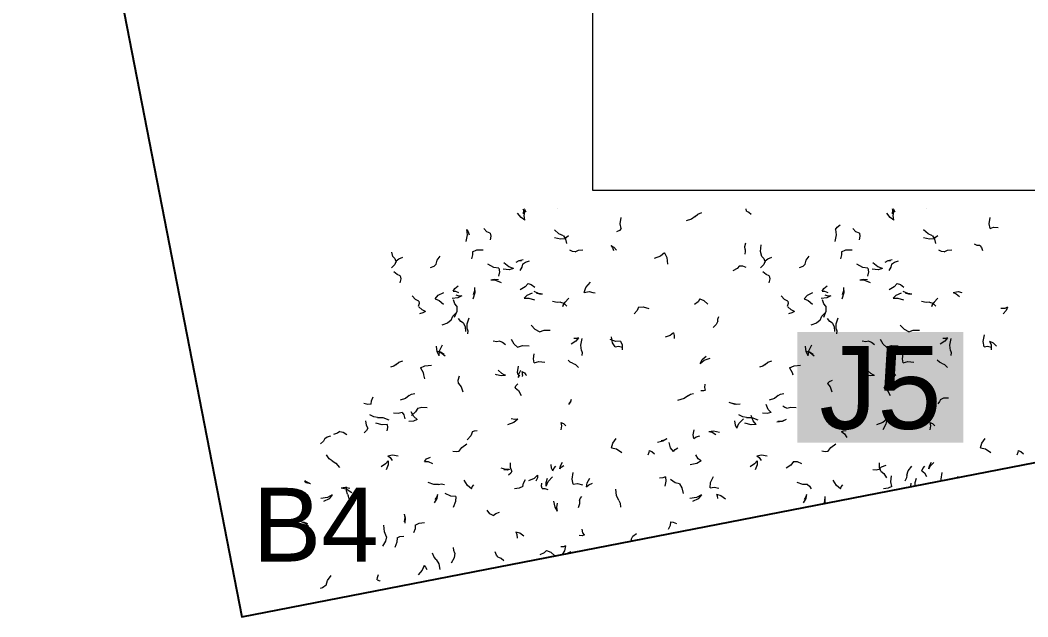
# Model space of a CAD drawing. Header units: metres. Extents: x 0 to 46.1, y -33.1 to 1.9.
# Drawn here: x 4.9 to 10.36, y -31.31 to -28.08 of the extents above; entities that cross this region are included whole.
import ezdxf
from ezdxf.enums import TextEntityAlignment as Align

# ---------------------------------------------------------------- set-up
doc = ezdxf.new("R2010")
doc.units = ezdxf.units.M
doc.header["$LTSCALE"] = 0.02
doc.layers.add('AB_EXT_COUVRE', color=8, linetype='Continuous', lineweight=9)
for name, color, linetype, lineweight, true_color in [('CONTEXT', 7, 'Continuous', 13, 0x787878), ('SITE', 7, 'Continuous', 25, 0x000000), ('TEXT', 7, 'Continuous', 13, 0x000000)]:
    doc.layers.add(name, color=color, linetype=linetype, lineweight=lineweight, true_color=true_color)
doc.layers.add('FILL_(255, 255, 255)', color=7, linetype='Continuous', true_color=0xffffff)
doc.styles.add('JV', font='arial.ttf')

msp = doc.modelspace()

# ---------------------------------------------------------------- hatches: boundary and pattern name
at = {"layer": 'FILL_(255, 255, 255)'}
msp.add_hatch(color=256, dxfattribs=at).paths.add_polyline_path([(10.009, -30.369), (10.009, -29.769), (9.109, -29.769), (9.109, -30.369), (10.009, -30.369)])

# ---------------------------------------------------------------- linework, layer by layer
at = {"layer": 'AB_EXT_COUVRE', "lineweight": 9, "true_color": 0x606060, "transparency": 33554585}
for points in [[(7.6216, -29.1), (7.624, -29.1082), (7.6227, -29.1278)], [(7.6273, -29.1), (7.6296, -29.102), (7.6374, -29.1167)], [(7.6323, -29.1609), (7.6275, -29.1364), (7.6326, -29.1053)], [(7.8107, -29.1), (7.8105, -29.1008)], [(8.8322, -29.1127), (8.8305, -29.101), (8.8307, -29.1)], [(9.6216, -29.1), (9.624, -29.1082), (9.6227, -29.1278)], [(9.6273, -29.1), (9.6296, -29.102), (9.6374, -29.1167)], [(9.6323, -29.1609), (9.6275, -29.1364), (9.6326, -29.1053)], [(9.8107, -29.1), (9.8105, -29.1008)], [(7.6323, -29.1609), (7.6115, -29.1479), (7.5927, -29.1234)], [(8.1536, -29.2071), (8.148, -29.1808), (8.1529, -29.1474)], [(8.5545, -29.1418), (8.535, -29.1564), (8.5055, -29.1649)], [(8.5545, -29.1418), (8.5689, -29.1288), (8.5916, -29.1198)], [(8.8322, -29.1127), (8.845, -29.1177), (8.858, -29.1292)], [(9.6323, -29.1609), (9.6115, -29.1479), (9.5927, -29.1234)], [(10.1536, -29.2071), (10.148, -29.1808), (10.1529, -29.1474)], [(7.3149, -29.2129), (7.3189, -29.2414), (7.311, -29.2768)], [(7.3149, -29.2129), (7.3238, -29.2245), (7.3291, -29.2422)], [(7.4445, -29.2329), (7.4263, -29.2244), (7.4087, -29.2064)], [(7.8417, -29.2468), (7.8167, -29.2365), (7.7917, -29.2133)], [(8.1536, -29.2071), (8.1438, -29.2176), (8.1277, -29.2256)], [(9.3149, -29.2129), (9.3189, -29.2414), (9.311, -29.2768)], [(9.3149, -29.2129), (9.3238, -29.1993), (9.3404, -29.1871)], [(9.4445, -29.2329), (9.4263, -29.2244), (9.4087, -29.2064)], [(9.8417, -29.2468), (9.8167, -29.2365), (9.7917, -29.2133)], [(10.1536, -29.2071), (10.1721, -29.2005), (10.1968, -29.201)], [(7.4445, -29.2329), (7.4472, -29.249), (7.4433, -29.2691)], [(7.85, -29.2626), (7.8245, -29.2655), (7.7931, -29.2576)], [(7.8417, -29.2468), (7.8526, -29.2641), (7.8579, -29.2892)], [(7.85, -29.2626), (7.8569, -29.2535), (7.8691, -29.2457)], [(9.4445, -29.2329), (9.4472, -29.249), (9.4433, -29.2691)], [(9.85, -29.2626), (9.8245, -29.2655), (9.7931, -29.2576)], [(9.8417, -29.2468), (9.8526, -29.2641), (9.8579, -29.2892)], [(9.85, -29.2626), (9.8569, -29.2535), (9.8691, -29.2457)], [(7.3474, -29.333), (7.3722, -29.3234), (7.4057, -29.3231)], [(7.9035, -29.3332), (7.8902, -29.3321), (7.8751, -29.325)], [(7.9035, -29.3332), (7.9216, -29.3249), (7.9467, -29.3233)], [(8.0968, -29.2997), (8.1134, -29.3077), (8.1293, -29.3245)], [(8.0968, -29.2997), (8.1063, -29.3102), (8.1129, -29.3268)], [(8.8249, -29.3203), (8.8265, -29.3316), (8.8234, -29.3457)], [(8.8249, -29.3203), (8.8238, -29.3039), (8.8297, -29.2841)], [(8.9154, -29.3583), (8.9089, -29.3311), (8.9132, -29.2962)], [(9.3474, -29.333), (9.3722, -29.3234), (9.4057, -29.3231)], [(9.9035, -29.3332), (9.8902, -29.3321), (9.8751, -29.325)], [(9.9035, -29.3332), (9.9216, -29.3249), (9.9467, -29.3233)], [(10.0968, -29.2997), (10.0839, -29.2985), (10.0693, -29.2914)], [(10.0968, -29.2997), (10.1063, -29.3102), (10.1129, -29.3268)], [(6.9154, -29.3583), (6.9101, -29.336)], [(6.9154, -29.3583), (6.9265, -29.3704), (6.9342, -29.3897)], [(6.9341, -29.3831), (6.9483, -29.3706), (6.9705, -29.3622)], [(7.1504, -29.4005), (7.1566, -29.3791), (7.1733, -29.3565)], [(7.3474, -29.333), (7.3487, -29.35), (7.3427, -29.3707)], [(7.5853, -29.3894), (7.6001, -29.3798), (7.6218, -29.375)], [(7.5853, -29.3894), (7.5973, -29.3831), (7.6142, -29.3809)], [(8.3892, -29.3392), (8.3669, -29.3574), (8.3326, -29.369)], [(8.3892, -29.3392), (8.4013, -29.3647), (8.4042, -29.4001)], [(8.9154, -29.3583), (8.9265, -29.3704), (8.9342, -29.3897)], [(8.9341, -29.3831), (8.9483, -29.3706), (8.9705, -29.3622)], [(9.1504, -29.4005), (9.1566, -29.3791), (9.1733, -29.3565)], [(9.3474, -29.333), (9.3487, -29.35), (9.3427, -29.3707)], [(9.5853, -29.3894), (9.6001, -29.3798), (9.6218, -29.375)], [(9.5853, -29.3894), (9.5973, -29.3831), (9.6142, -29.3809)], [(6.9341, -29.3831), (6.9266, -29.4016), (6.9097, -29.42)], [(7.1504, -29.4005), (7.1378, -29.4122), (7.1178, -29.4203)], [(7.4913, -29.422), (7.4627, -29.4177), (7.4309, -29.3999)], [(7.4913, -29.422), (7.4943, -29.4415), (7.4891, -29.4657)], [(7.5706, -29.4246), (7.5458, -29.4307), (7.5139, -29.427)], [(7.5706, -29.4246), (7.5441, -29.4153), (7.517, -29.3927)], [(7.6192, -29.3995), (7.6159, -29.4161), (7.6048, -29.4342)], [(7.6192, -29.3995), (7.6344, -29.3889), (7.6571, -29.3832)], [(8.795, -29.4087), (8.782, -29.4242), (8.7598, -29.4368)], [(8.795, -29.4087), (8.8107, -29.4088), (8.829, -29.4158)], [(8.9341, -29.3831), (8.9266, -29.4016), (8.9097, -29.42)], [(9.1504, -29.4005), (9.1378, -29.4122), (9.1178, -29.4203)], [(9.4913, -29.422), (9.4627, -29.4177), (9.4309, -29.3999)], [(9.4913, -29.422), (9.4943, -29.4415), (9.4891, -29.4657)], [(9.5706, -29.4246), (9.5458, -29.4307), (9.5139, -29.427)], [(9.5706, -29.4246), (9.5441, -29.4153), (9.517, -29.3927)], [(9.6192, -29.3995), (9.6159, -29.4161), (9.6048, -29.4342)], [(9.6192, -29.3995), (9.6344, -29.3889), (9.6571, -29.3832)], [(6.9565, -29.4637), (6.9393, -29.4569), (6.9219, -29.4414)], [(6.9565, -29.4637), (6.9588, -29.4806), (6.954, -29.5015)], [(7.4469, -29.4862), (7.4654, -29.4813), (7.4892, -29.4838)], [(7.4469, -29.4862), (7.4732, -29.4867), (7.5039, -29.499)], [(8.9565, -29.4637), (8.9393, -29.4569), (8.9219, -29.4414)], [(8.9565, -29.4637), (8.9588, -29.4806), (8.954, -29.5015)], [(9.4469, -29.4862), (9.4654, -29.4813), (9.4892, -29.4838)], [(9.4469, -29.4862), (9.4732, -29.4867), (9.5039, -29.499)], [(7.2423, -29.5472), (7.2517, -29.5316), (7.2697, -29.5175)], [(7.3582, -29.5276), (7.3603, -29.5562), (7.3501, -29.5908)], [(7.3582, -29.5276), (7.3588, -29.5457), (7.3515, -29.5672)], [(7.649, -29.5052), (7.6331, -29.5242), (7.6061, -29.5396)], [(7.649, -29.5052), (7.6667, -29.5109), (7.6851, -29.5256)], [(7.9526, -29.5535), (7.9631, -29.5263), (7.9874, -29.4989)], [(9.2423, -29.5472), (9.2517, -29.5316), (9.2697, -29.5175)], [(9.3582, -29.5276), (9.3603, -29.5562), (9.3501, -29.5908)], [(9.3582, -29.5276), (9.3588, -29.5457), (9.3515, -29.5672)], [(9.649, -29.5052), (9.6331, -29.5242), (9.6061, -29.5396)], [(9.649, -29.5052), (9.6667, -29.5109), (9.6851, -29.5256)], [(7.0575, -29.6016), (7.039, -29.5915), (7.0217, -29.5713)], [(7.145, -29.5887), (7.1628, -29.569), (7.1925, -29.5538)], [(7.145, -29.5887), (7.1678, -29.5971), (7.1909, -29.6171)], [(7.2896, -29.5725), (7.2681, -29.583), (7.2381, -29.5859)], [(7.2423, -29.5472), (7.2565, -29.5476), (7.273, -29.5544)], [(7.2631, -29.6284), (7.2519, -29.6147), (7.2447, -29.5937)], [(7.2896, -29.5725), (7.2759, -29.5738), (7.2593, -29.5693)], [(7.6278, -29.5848), (7.6448, -29.5677), (7.6725, -29.5552)], [(7.6278, -29.5848), (7.6535, -29.5839), (7.6842, -29.5943)], [(7.7282, -29.5627), (7.7065, -29.5603), (7.6821, -29.5479)], [(7.7282, -29.5627), (7.7133, -29.5634), (7.6954, -29.5576)], [(7.8367, -29.6306), (7.8475, -29.6074), (7.8704, -29.5849)], [(7.9526, -29.5535), (7.9794, -29.5492), (8, -29.5534)], [(8, -29.5534), (8.0128, -29.556)], [(8.5805, -29.5885), (8.5702, -29.6044), (8.5509, -29.6185)], [(8.5805, -29.5885), (8.6017, -29.5972), (8.6227, -29.6168)], [(9.0575, -29.6016), (9.039, -29.5915), (9.0217, -29.5713)], [(9.145, -29.5887), (9.1628, -29.569), (9.1925, -29.5538)], [(9.145, -29.5887), (9.1678, -29.5971), (9.1909, -29.6171)], [(9.2896, -29.5725), (9.2681, -29.583), (9.2381, -29.5859)], [(9.2423, -29.5472), (9.2565, -29.5476), (9.273, -29.5544)], [(9.2631, -29.6284), (9.2519, -29.6147), (9.2447, -29.5937)], [(9.2896, -29.5725), (9.2759, -29.5738), (9.2593, -29.5693)], [(9.6278, -29.5848), (9.6448, -29.5677), (9.6725, -29.5552)], [(9.6278, -29.5848), (9.6535, -29.5839), (9.6842, -29.5943)], [(9.7282, -29.5627), (9.7065, -29.5603), (9.6821, -29.5479)], [(9.7282, -29.5627), (9.7133, -29.5634), (9.6954, -29.5576)], [(9.8367, -29.6306), (9.8475, -29.6074), (9.8704, -29.5849)], [(9.9526, -29.5535), (9.9794, -29.5492), (10, -29.5534)], [(9.9526, -29.5535), (9.9698, -29.5604), (9.9871, -29.5761)], [(7.0575, -29.6016), (7.0584, -29.6146), (7.0537, -29.6303)], [(7.0929, -29.6564), (7.0748, -29.6486), (7.057, -29.6314)], [(7.2631, -29.6284), (7.2626, -29.6569), (7.2495, -29.6902)], [(7.8254, -29.6056), (7.8061, -29.6085), (7.7821, -29.6034)], [(7.8254, -29.6056), (7.8426, -29.6126), (7.8598, -29.6284)], [(7.8367, -29.6306), (7.8408, -29.6183), (7.8511, -29.6057)], [(8.248, -29.6339), (8.2406, -29.6521), (8.2237, -29.6703)], [(8.248, -29.6339), (8.273, -29.6317), (8.3033, -29.6402)], [(9.0575, -29.6016), (9.0584, -29.6146), (9.0537, -29.6303)], [(9.0929, -29.6564), (9.0748, -29.6486), (9.057, -29.6314)], [(9.2631, -29.6284), (9.2626, -29.6569), (9.2495, -29.6902)], [(9.8254, -29.6056), (9.8061, -29.6085), (9.7821, -29.6034)], [(9.8254, -29.6056), (9.8426, -29.6126), (9.8598, -29.6284)], [(9.8367, -29.6306), (9.8408, -29.6183), (9.8511, -29.6057)], [(10.248, -29.6339), (10.2325, -29.6405), (10.2114, -29.6414)], [(10.248, -29.6339), (10.2406, -29.6521), (10.2237, -29.6703)], [(7.0929, -29.6564), (7.0795, -29.6649), (7.06, -29.669)], [(7.2316, -29.7034), (7.2119, -29.7201), (7.1814, -29.731)], [(7.2316, -29.7034), (7.2417, -29.6821), (7.263, -29.6615)], [(7.2995, -29.72), (7.285, -29.7114), (7.2717, -29.6949)], [(7.3189, -29.7508), (7.3187, -29.7236), (7.3305, -29.6916)], [(8.677, -29.7104), (8.6777, -29.6986), (8.6837, -29.6851)], [(9.0929, -29.6564), (9.0795, -29.6649), (9.06, -29.669)], [(9.2316, -29.7034), (9.2119, -29.7201), (9.1814, -29.731)], [(9.2316, -29.7034), (9.2417, -29.6821), (9.263, -29.6615)], [(9.2995, -29.72), (9.285, -29.7114), (9.2717, -29.6949)], [(9.3189, -29.7508), (9.3187, -29.7236), (9.3305, -29.6916)], [(7.2995, -29.72), (7.3082, -29.7395), (7.3098, -29.7662)], [(7.3189, -29.7508), (7.3222, -29.7625), (7.3209, -29.7778)], [(7.712, -29.7678), (7.6885, -29.7555), (7.6663, -29.7305)], [(7.712, -29.7678), (7.7367, -29.7587), (7.7697, -29.7589)], [(8.677, -29.7104), (8.6691, -29.7277), (8.6523, -29.7447)], [(9.2995, -29.72), (9.3082, -29.7395), (9.3098, -29.7662)], [(9.3189, -29.7508), (9.3222, -29.7625), (9.3209, -29.7778)], [(9.712, -29.7678), (9.6885, -29.7555), (9.6663, -29.7305)], [(9.712, -29.7678), (9.7367, -29.7587), (9.7697, -29.7589)], [(7.4962, -29.818), (7.4802, -29.8211), (7.4599, -29.8176)], [(7.4962, -29.818), (7.5111, -29.8234), (7.5262, -29.8362)], [(7.5913, -29.8504), (7.5736, -29.8349), (7.5596, -29.8088)], [(7.9216, -29.8008), (7.9075, -29.8188), (7.8831, -29.8337)], [(7.9216, -29.8008), (7.9108, -29.8042), (7.8967, -29.8035)], [(7.9393, -29.8684), (7.9348, -29.8399), (7.942, -29.8044)], [(8.1503, -29.8178), (8.1247, -29.819), (8.094, -29.809)], [(8.121, -29.8485), (8.1076, -29.8265), (8.1015, -29.7946)], [(8.1503, -29.8178), (8.1584, -29.8379), (8.1591, -29.865)], [(8.4382, -29.7737), (8.42, -29.788), (8.3923, -29.7968)], [(8.4382, -29.7737), (8.4418, -29.7868), (8.4403, -29.8039)], [(9.4962, -29.818), (9.4802, -29.8211), (9.4599, -29.8176)], [(9.4962, -29.818), (9.5111, -29.8234), (9.5262, -29.8362)], [(9.5913, -29.8504), (9.5736, -29.8349), (9.5596, -29.8088)], [(9.9216, -29.8008), (9.9075, -29.8188), (9.8831, -29.8337)], [(9.9216, -29.8008), (9.9108, -29.8042), (9.8967, -29.8035)], [(9.9393, -29.8684), (9.9348, -29.8399), (9.942, -29.8044)], [(10.121, -29.8485), (10.116, -29.8201), (10.1228, -29.7845)], [(10.1503, -29.8178), (10.1693, -29.8266), (10.1878, -29.8453)], [(10.1503, -29.8178), (10.1584, -29.8379), (10.1591, -29.865)], [(7.167, -29.8983), (7.1562, -29.8758), (7.1534, -29.8446)], [(7.1554, -29.8722), (7.1738, -29.8758), (7.1939, -29.8881)], [(7.1554, -29.8722), (7.1772, -29.879), (7.1999, -29.8967)], [(7.167, -29.8983), (7.17, -29.8697), (7.1862, -29.8372)], [(7.5913, -29.8504), (7.6184, -29.8416), (7.6542, -29.8432)], [(7.9393, -29.8684), (7.9424, -29.8801), (7.9409, -29.8952)], [(8.121, -29.8485), (8.139, -29.8455), (8.1614, -29.85)], [(9.167, -29.8983), (9.1562, -29.8758), (9.1534, -29.8446)], [(9.1554, -29.8722), (9.1738, -29.8758), (9.1939, -29.8881)], [(9.1554, -29.8722), (9.1772, -29.879), (9.1999, -29.8967)], [(9.167, -29.8983), (9.17, -29.8697), (9.1862, -29.8372)], [(9.5913, -29.8504), (9.6184, -29.8416), (9.6542, -29.8432)], [(9.9393, -29.8684), (9.9424, -29.8801), (9.9409, -29.8952)], [(10.121, -29.8485), (10.139, -29.8455), (10.1614, -29.85)], [(6.9336, -29.9443), (6.948, -29.9324), (6.9702, -29.9249)], [(7.6822, -29.9357), (7.6779, -29.9144), (7.6822, -29.8875)], [(7.8896, -29.9365), (7.8782, -29.9318), (7.8668, -29.9212)], [(8.5826, -29.9389), (8.593, -29.9183), (8.6142, -29.8985)], [(8.5826, -29.9389), (8.6034, -29.9216), (8.6356, -29.9104)], [(8.9336, -29.9443), (8.948, -29.9324), (8.9702, -29.9249)], [(9.6822, -29.9357), (9.6779, -29.9144), (9.6822, -29.8875)], [(9.8896, -29.9365), (9.8782, -29.9318), (9.8668, -29.9212)], [(6.9336, -29.9443), (6.9215, -29.9536), (6.9031, -29.9591)], [(7.0659, -29.963), (7.0905, -29.9509), (7.1249, -29.9475)], [(7.0659, -29.963), (7.0807, -29.9871), (7.0832, -30)], [(7.5195, -30), (7.5071, -29.9942), (7.4876, -29.9744)], [(7.5948, -30), (7.5921, -29.9875), (7.597, -29.9531)], [(7.5995, -30), (7.5999, -29.9964), (7.6101, -29.9761)], [(7.616, -29.9817), (7.6289, -29.9892), (7.6378, -30)], [(7.616, -29.9817), (7.6177, -29.9941), (7.6163, -30)], [(7.6822, -29.9357), (7.7077, -29.9291), (7.7407, -29.9327)], [(7.8896, -29.9365), (7.9063, -29.9443), (7.9225, -29.961)], [(8.9336, -29.9443), (8.9215, -29.9536), (8.9031, -29.9591)], [(9.0659, -29.963), (9.0905, -29.9509), (9.1249, -29.9475)], [(9.0659, -29.963), (9.0807, -29.9871), (9.0832, -30)], [(9.5195, -30), (9.5071, -29.9942), (9.4876, -29.9744)], [(9.5948, -30), (9.5921, -29.9875), (9.597, -29.9531)], [(9.5995, -30), (9.5999, -29.9964), (9.6101, -29.9761)], [(9.616, -29.9817), (9.6289, -29.9892), (9.6378, -30)], [(9.616, -29.9817), (9.6177, -29.9941), (9.6163, -30)], [(9.6822, -29.9357), (9.7077, -29.9291), (9.7407, -29.9327)], [(9.8896, -29.9365), (9.9063, -29.9443), (9.9225, -29.961)], [(7.0832, -30), (7.0875, -30.0221)], [(7.2725, -30.0481), (7.2709, -30.0294), (7.2772, -30.0066)], [(7.478, -30), (7.4726, -29.9986)], [(7.5271, -30.0035), (7.5026, -30.0062), (7.478, -30)], [(7.5271, -30.0035), (7.5221, -30)], [(7.598, -30.0144), (7.6048, -30)], [(7.598, -30.0144), (7.5995, -30)], [(7.6184, -30), (7.6171, -30.0105)], [(7.6378, -30), (7.6408, -30.0038)], [(9.2725, -30.0481), (9.2824, -30.0375), (9.2987, -30.0294)], [(9.478, -30), (9.4726, -29.9986)], [(9.5271, -30.0035), (9.5026, -30.0062), (9.478, -30)], [(9.5271, -30.0035), (9.5195, -30)], [(9.598, -30.0144), (9.6048, -30)], [(9.598, -30.0144), (9.5995, -30)], [(9.6184, -30), (9.6171, -30.0105)], [(9.6378, -30), (9.6408, -30.0038)], [(7.2725, -30.0481), (7.2867, -30.0655), (7.2957, -30.0923)], [(7.5793, -30.0711), (7.5836, -30.06), (7.5936, -30.0488)], [(7.5793, -30.0711), (7.597, -30.0864), (7.6111, -30.1123)], [(8.6113, -30.083), (8.6006, -30.0873), (8.5862, -30.0876)], [(8.6113, -30.083), (8.6074, -30.069), (8.609, -30.0508)], [(9.2725, -30.0481), (9.2867, -30.0655), (9.2957, -30.0923)], [(9.5793, -30.0711), (9.5836, -30.06), (9.5936, -30.0488)], [(9.5793, -30.0711), (9.597, -30.0864), (9.6111, -30.1123)], [(6.799, -30.1598), (6.8001, -30.1415), (6.8095, -30.1206)], [(7.0042, -30.1125), (6.9854, -30.1284), (6.9564, -30.1388)], [(7.0042, -30.1125), (7.0172, -30.1046), (7.0361, -30.1011)], [(7.8835, -30.1346), (7.8791, -30.1479), (7.868, -30.1615)], [(7.8835, -30.1346), (7.8797, -30.146), (7.8701, -30.1578)], [(8.5187, -30.1124), (8.4952, -30.1295), (8.4599, -30.1393)], [(8.5187, -30.1124), (8.5301, -30.1053), (8.5466, -30.1019)], [(9.0042, -30.1125), (8.9854, -30.1284), (8.9564, -30.1388)], [(9.0042, -30.1125), (9.0172, -30.1046), (9.0361, -30.1011)], [(9.8835, -30.1346), (9.8797, -30.146), (9.8701, -30.1578)], [(9.8835, -30.1346), (9.9021, -30.1262), (9.9277, -30.1246)], [(6.799, -30.1598), (6.7813, -30.1615), (6.7598, -30.1558)], [(7.0516, -30.1817), (7.0398, -30.2019), (7.0169, -30.2204)], [(7.0516, -30.1817), (7.0735, -30.1757), (7.1019, -30.1783)], [(8.799, -30.1598), (8.7717, -30.1613), (8.7389, -30.151)], [(8.799, -30.1598), (8.7813, -30.1615), (8.7598, -30.1558)], [(8.966, -30.2051), (8.9507, -30.1884), (8.94, -30.162)], [(9.0516, -30.1817), (9.0406, -30.1786), (9.029, -30.1702)], [(9.0516, -30.1817), (9.0735, -30.1757), (9.1019, -30.1783)], [(6.7808, -30.2894), (6.7726, -30.273), (6.7703, -30.2501)], [(6.8331, -30.2312), (6.8136, -30.2292), (6.7915, -30.2183)], [(6.8331, -30.2312), (6.8616, -30.2317), (6.8949, -30.2449)], [(6.966, -30.2051), (6.9458, -30.2105), (6.9195, -30.2078)], [(6.966, -30.2051), (6.9761, -30.2184), (6.982, -30.2385)], [(7.0474, -30.2423), (7.0286, -30.2517), (7.0024, -30.2545)], [(7.0474, -30.2423), (7.0297, -30.2273), (7.0156, -30.202)], [(7.5928, -30.2403), (7.5711, -30.2592), (7.5373, -30.2719)], [(7.5928, -30.2403), (7.5773, -30.2427), (7.5579, -30.2386)], [(8.7808, -30.2894), (8.7726, -30.273), (8.7703, -30.2501)], [(8.7808, -30.2894), (8.7922, -30.264), (8.8169, -30.2391)], [(8.8331, -30.2312), (8.8136, -30.2292), (8.7915, -30.2183)], [(8.8331, -30.2312), (8.8616, -30.2317), (8.8949, -30.2449)], [(8.8858, -30.2699), (8.8691, -30.2509), (8.8579, -30.2211)], [(8.966, -30.2051), (8.9458, -30.2105), (8.9195, -30.2078)], [(9.0474, -30.2423), (9.0267, -30.2532), (8.9976, -30.257)], [(9.0474, -30.2423), (9.0286, -30.2517), (9.0024, -30.2545)], [(9.5928, -30.2403), (9.5711, -30.2592), (9.5373, -30.2719)], [(9.5928, -30.2403), (9.5888, -30.2682), (9.5717, -30.2992)], [(6.6295, -30.3071), (6.6156, -30.3176), (6.5946, -30.3239)], [(6.6295, -30.3071), (6.6475, -30.3109), (6.6671, -30.3233)], [(6.7808, -30.2894), (6.7741, -30.3028), (6.7603, -30.3157)], [(6.8858, -30.2699), (6.8582, -30.2721), (6.8247, -30.2625)], [(6.8858, -30.2699), (6.8878, -30.2856), (6.8834, -30.305)], [(7.3478, -30.3088), (7.3392, -30.331), (7.3193, -30.3534)], [(7.3478, -30.3088), (7.3583, -30.3041), (7.3728, -30.3031)], [(7.8269, -30.2587), (7.8303, -30.2765), (7.8264, -30.2991)], [(7.8269, -30.2587), (7.8403, -30.2641), (7.8538, -30.2764)], [(8.5473, -30.3466), (8.5439, -30.3258), (8.5491, -30.2997)], [(8.6295, -30.3071), (8.6549, -30.3042), (8.6861, -30.3121)], [(8.6295, -30.3071), (8.6475, -30.3109), (8.6671, -30.3233)], [(8.8858, -30.2699), (8.8582, -30.2721), (8.8247, -30.2625)], [(9.3478, -30.3088), (9.3583, -30.3041), (9.3728, -30.3031)], [(9.3478, -30.3088), (9.3633, -30.3199), (9.3766, -30.3399)], [(9.8269, -30.2587), (9.8303, -30.2765), (9.8264, -30.2991)], [(9.8269, -30.2587), (9.8403, -30.2641), (9.8538, -30.2764)], [(6.5473, -30.3466), (6.5399, -30.3609), (6.5249, -30.3744)], [(6.5473, -30.3466), (6.5607, -30.3368), (6.5809, -30.3311)], [(8.1011, -30.3959), (8.108, -30.3716), (8.1268, -30.346)], [(8.401, -30.3474), (8.3803, -30.3609), (8.3499, -30.3678)], [(8.401, -30.3474), (8.3886, -30.3553), (8.3704, -30.3592)], [(8.5473, -30.3466), (8.5607, -30.3368), (8.5809, -30.3311)], [(10.1011, -30.3959), (10.108, -30.3716), (10.1268, -30.346)], [(7.274, -30.4164), (7.2599, -30.4189), (7.2422, -30.4156)], [(7.274, -30.4164), (7.2896, -30.3945), (7.3175, -30.3756)], [(8.1011, -30.3959), (8.1279, -30.4022), (8.1565, -30.4214)], [(8.3052, -30.4107), (8.3041, -30.4224), (8.2977, -30.4357)], [(8.3052, -30.4107), (8.3196, -30.4163), (8.334, -30.4291)], [(8.4365, -30.4165), (8.4217, -30.3966), (8.413, -30.3667)], [(8.4365, -30.4165), (8.4457, -30.4052), (8.4615, -30.396)], [(9.274, -30.4164), (9.259, -30.4185), (9.2404, -30.4143)], [(9.274, -30.4164), (9.2896, -30.3945), (9.3175, -30.3756)], [(10.1011, -30.3959), (10.1279, -30.4022), (10.1565, -30.4214)], [(10.3052, -30.4107), (10.3041, -30.4224), (10.2977, -30.4357)], [(10.3052, -30.4107), (10.3196, -30.4163), (10.334, -30.4291)], [(6.5877, -30.4673), (6.5715, -30.4558), (6.5575, -30.4351)], [(6.5877, -30.4673), (6.6081, -30.48), (6.6265, -30.5039)], [(6.8906, -30.4664), (6.8772, -30.4841), (6.8535, -30.4991)], [(6.8906, -30.4664), (6.8903, -30.4895), (6.8798, -30.5167)], [(6.8897, -30.4394), (6.9142, -30.4347), (6.9452, -30.44)], [(6.8897, -30.4394), (6.9024, -30.4485), (6.9133, -30.465)], [(7.0871, -30.4702), (7.0994, -30.4568), (7.1197, -30.4463)], [(7.0871, -30.4702), (7.1076, -30.471), (7.1313, -30.481)], [(8.5877, -30.4673), (8.5633, -30.4822), (8.528, -30.4889)], [(8.5877, -30.4673), (8.5715, -30.4558), (8.5575, -30.4351)], [(8.8906, -30.4664), (8.8772, -30.4841), (8.8535, -30.4991)], [(8.8906, -30.4664), (8.8903, -30.4895), (8.8798, -30.5167)], [(8.8897, -30.4394), (8.9142, -30.4347), (8.9452, -30.44)], [(8.8897, -30.4394), (8.9024, -30.4485), (8.9133, -30.465)], [(9.0871, -30.4702), (9.073, -30.4901), (9.0477, -30.5073)], [(9.0871, -30.4702), (9.1076, -30.471), (9.1313, -30.481)], [(7.5494, -30.5139), (7.5282, -30.5146), (7.503, -30.5062)], [(7.5494, -30.5139), (7.5358, -30.5175), (7.5182, -30.5158)], [(7.561, -30.5224), (7.5554, -30.5337), (7.5438, -30.5446)], [(7.561, -30.5224), (7.5535, -30.5036), (7.5531, -30.4781)], [(7.7825, -30.5205), (7.7762, -30.5062), (7.7751, -30.4866)], [(7.7825, -30.5205), (7.7879, -30.5085), (7.7997, -30.4967)], [(7.821, -30.5111), (7.8241, -30.4938), (7.8354, -30.4749)], [(7.821, -30.5111), (7.8291, -30.5008), (7.8433, -30.4924)], [(9.5494, -30.5139), (9.5358, -30.5175), (9.5182, -30.5158)], [(9.5494, -30.5139), (9.5649, -30.5003), (9.5892, -30.4912)], [(9.561, -30.5224), (9.5535, -30.5036), (9.5531, -30.4781)], [(9.561, -30.5224), (9.5776, -30.5361), (9.5911, -30.5594)], [(9.7011, -30.5454), (9.7092, -30.5212), (9.7294, -30.4962)], [(9.7825, -30.5205), (9.7879, -30.5085), (9.7997, -30.4967)], [(9.7825, -30.5205), (9.7969, -30.5324), (9.8086, -30.5528)], [(9.821, -30.5111), (9.8241, -30.4938), (9.8354, -30.4749)], [(9.821, -30.5111), (9.8297, -30.4933), (9.8477, -30.4763)], [(6.4694, -30.5919), (6.4462, -30.5855), (6.4367, -30.5786)], [(6.4694, -30.5919), (6.4451, -30.5799), (6.4388, -30.5732)], [(7.3426, -30.6182), (7.3206, -30.6016), (7.3021, -30.5723)], [(7.6202, -30.6062), (7.6237, -30.5879), (7.6359, -30.5678)], [(7.7011, -30.5454), (7.6822, -30.5627), (7.6522, -30.5748)], [(7.7011, -30.5454), (7.6994, -30.56), (7.691, -30.5765)], [(7.747, -30.6053), (7.7465, -30.5851), (7.7549, -30.5611)], [(7.747, -30.6053), (7.7574, -30.5791), (7.7813, -30.5529)], [(7.8939, -30.593), (7.8881, -30.5657), (7.8933, -30.5311)], [(7.9662, -30.6082), (7.9694, -30.5856), (7.9832, -30.5606)], [(8.3933, -30.5543), (8.3799, -30.5597), (8.3617, -30.5603)], [(8.3933, -30.5543), (8.3964, -30.5766), (8.3903, -30.6043)], [(8.4694, -30.5919), (8.4462, -30.5855), (8.4217, -30.5677)], [(8.6359, -30.613), (8.6381, -30.5845), (8.6533, -30.5519)], [(9.3426, -30.6182), (9.3206, -30.6016), (9.3021, -30.5723)], [(9.6202, -30.6062), (9.6144, -30.5807), (9.6188, -30.5481)], [(9.7011, -30.5454), (9.6994, -30.56), (9.691, -30.5765)], [(9.7469, -30.6026), (9.7465, -30.5851), (9.7549, -30.5611)], [(9.89, -30.5747), (9.8881, -30.5657), (9.8933, -30.5311)], [(9.9767, -30.5578), (9.9799, -30.55)], [(6.6359, -30.613), (6.657, -30.6101), (6.6832, -30.616)], [(6.6359, -30.613), (6.6637, -30.6195), (6.6936, -30.6395)], [(6.6699, -30.6469), (6.6644, -30.6301), (6.6654, -30.6079)], [(7.1632, -30.5951), (7.1379, -30.5956), (7.1079, -30.585)], [(7.1632, -30.5951), (7.1777, -30.5921), (7.1962, -30.5951)], [(7.3426, -30.6182), (7.3463, -30.6075), (7.3553, -30.5965)], [(7.6202, -30.6062), (7.6014, -30.6161), (7.5748, -30.6193)], [(7.7261, -30.6178), (7.7227, -30.6049), (7.7245, -30.5881)], [(7.7261, -30.6178), (7.7399, -30.6174), (7.7565, -30.623)], [(7.8939, -30.593), (7.9165, -30.5907), (7.9442, -30.5979)], [(7.9662, -30.6082), (7.979, -30.5966), (7.9992, -30.5886)], [(8.1415, -30.6813), (8.1284, -30.6559), (8.1242, -30.6202)], [(8.4694, -30.5919), (8.4831, -30.6128), (8.4899, -30.6434)], [(8.6359, -30.613), (8.657, -30.6101), (8.6832, -30.616)], [(9.1632, -30.5951), (9.1379, -30.5956), (9.1079, -30.585)], [(9.1632, -30.5951), (9.1744, -30.6038), (9.1838, -30.619)], [(9.3426, -30.6182), (9.3463, -30.6075), (9.3553, -30.5965)], [(9.6202, -30.6062), (9.6014, -30.6161), (9.5748, -30.6193)], [(9.7233, -30.6072), (9.7227, -30.6049), (9.7245, -30.5881)], [(6.5883, -30.6523), (6.5628, -30.6664), (6.5267, -30.6718)], [(6.5883, -30.6523), (6.5703, -30.6725), (6.5401, -30.6883)], [(6.6699, -30.6469), (6.6748, -30.6573), (6.6759, -30.6718)], [(7.1581, -30.6504), (7.1543, -30.6715), (7.1407, -30.6947)], [(7.1581, -30.6504), (7.1544, -30.6629), (7.1447, -30.6759)], [(7.2576, -30.6612), (7.2304, -30.659), (7.1994, -30.6444)], [(7.2576, -30.6612), (7.2563, -30.6882), (7.243, -30.7194)], [(7.8089, -30.7394), (7.7955, -30.7174), (7.7895, -30.6856)], [(7.9273, -30.6832), (7.928, -30.7004), (7.9211, -30.7211)], [(7.9273, -30.6832), (7.9314, -30.6717), (7.9412, -30.6599)], [(8.1415, -30.6813), (8.1486, -30.6967), (8.1502, -30.7179)], [(8.5883, -30.6523), (8.5628, -30.6664), (8.5267, -30.6718)], [(8.5883, -30.6523), (8.5703, -30.6725), (8.5401, -30.6883)], [(8.6699, -30.6469), (8.6748, -30.6573), (8.6759, -30.6718)], [(8.6699, -30.6469), (8.6937, -30.6542), (8.7185, -30.6732)], [(9.1581, -30.6504), (9.1543, -30.6715), (9.1407, -30.6947)], [(9.1581, -30.6504), (9.1544, -30.6629), (9.1447, -30.6759)], [(9.2576, -30.6612), (9.2563, -30.6882), (9.2517, -30.699)], [(9.2576, -30.6612), (9.2584, -30.6899), (9.2555, -30.6983)], [(7.4595, -30.764), (7.4426, -30.7538), (7.4272, -30.7343)], [(7.4595, -30.764), (7.4736, -30.7529), (7.4951, -30.746)], [(7.8089, -30.7394), (7.8049, -30.7207), (7.8085, -30.6968)], [(6.4218, -30.7982), (6.4364, -30.7989), (6.4531, -30.8062)], [(6.4218, -30.7982), (6.4403, -30.805), (6.4591, -30.8211)], [(6.9774, -30.7557), (6.9812, -30.7742), (6.9774, -30.7978)], [(6.9774, -30.7557), (6.9832, -30.7768), (6.9809, -30.8042)], [(8.4218, -30.7982), (8.4199, -30.8171), (8.4093, -30.8386)], [(8.4218, -30.7982), (8.4364, -30.7989), (8.4531, -30.8062)], [(6.8826, -30.8785), (6.8706, -30.8526), (6.8679, -30.8168)], [(7.0379, -30.8162), (7.0374, -30.8349), (7.0286, -30.8568)], [(7.0379, -30.8162), (7.0589, -30.8055), (7.0885, -30.8021)], [(7.582, -30.8526), (7.5888, -30.8668), (7.5904, -30.8864)], [(7.582, -30.8526), (7.6037, -30.8583), (7.6267, -30.8745)], [(7.9545, -30.8692), (7.9468, -30.8566), (7.9432, -30.8383)], [(6.8826, -30.8785), (6.8772, -30.9029), (6.8601, -30.9291)], [(6.9393, -30.8847), (6.9386, -30.9086), (6.9273, -30.9364)], [(6.9393, -30.8847), (6.9546, -30.8773), (6.9758, -30.8753)], [(7.9545, -30.8692), (7.9421, -30.8731), (7.9258, -30.8723)], [(8.208, -30.8928), (8.2175, -30.8762), (8.2361, -30.8607)], [(8.208, -30.8928), (8.2089, -30.9021)], [(7.2529, -30.9669), (7.2467, -30.954), (7.245, -30.9362)], [(7.4876, -30.99), (7.4779, -30.9788), (7.4714, -30.9613)], [(7.7496, -30.9533), (7.7357, -30.9666), (7.7134, -30.976)], [(7.7496, -30.9533), (7.7721, -30.9617), (7.7949, -30.9816)], [(7.8528, -30.9289), (7.8415, -30.9329), (7.8264, -30.9326)], [(7.8528, -30.9289), (7.8471, -30.9555), (7.8347, -30.9749)], [(7.853, -30.9714), (7.8828, -30.9585)], [(7.1515, -31.0025), (7.1397, -30.9893), (7.1316, -30.9685)], [(7.1515, -31.0025), (7.1649, -31.0248), (7.171, -31.0569)], [(7.2529, -30.9669), (7.2487, -30.9933), (7.2321, -31.0225)], [(7.4876, -30.99), (7.5026, -30.9953), (7.518, -31.0082)], [(7.8302, -30.9758), (7.8359, -30.9717)], [(7.0855, -31.0352), (7.0755, -31.0599), (7.0529, -31.0847)], [(7.0855, -31.0352), (7.0939, -31.0428), (7.1005, -31.0556)], [(6.5545, -31.1418), (6.5617, -31.1162), (6.5815, -31.0893)], [(6.8322, -31.1127), (6.8323, -31.0995), (6.8382, -31.0841)], [(6.8322, -31.1127), (6.845, -31.1177), (6.8476, -31.12)], [(6.5545, -31.1418), (6.535, -31.1564), (6.5217, -31.1602)]]:
    msp.add_lwpolyline(points, dxfattribs=at)
at = {"layer": 'CONTEXT'}
msp.add_lwpolyline([(20, -24.5), (20, -28.6061), (17.977, -29), (8, -29), (8, -24.5), (20, -24.5)], close=True, dxfattribs=at)
at = {"layer": 'SITE'}
msp.add_lwpolyline([(0, 0), (6.0974, -31.3132), (45.3602, -23.6679), (40.7508, 0), (0, 0)], close=True, dxfattribs=at)

# ---------------------------------------------------------------- texts
at = {"layer": 'TEXT', "style": 'JV'}
for s, height, p in [('J5', 0.45, (9.559, -30.069)), ('B4', 0.4, (6.4974, -30.8132))]:
    msp.add_text(s, height=height, dxfattribs=at).set_placement(p, align=Align.MIDDLE_CENTER)

doc.saveas('drawing.dxf')
